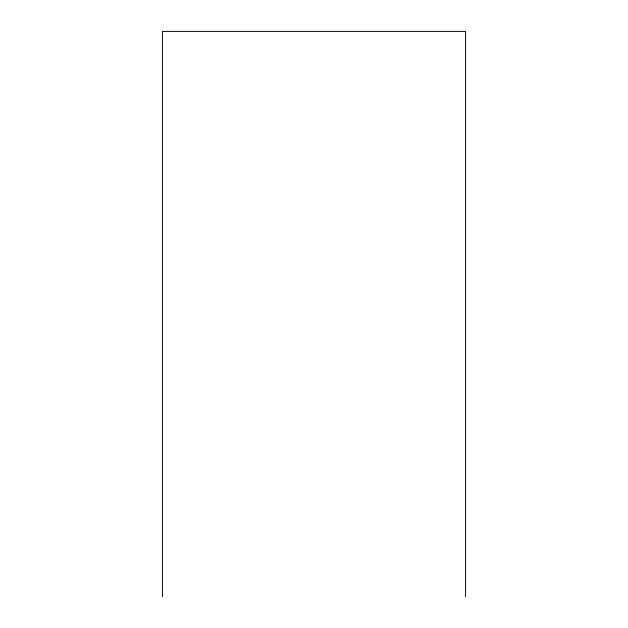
<?xml version="1.0" encoding="UTF-8"?>
<svg xmlns="http://www.w3.org/2000/svg" width="628" height="628" viewBox="0 0 628 628"><rect width="100%" height="100%" fill="white"/><g stroke="black" fill="none" stroke-linecap="round" stroke-linejoin="round"><path stroke-width="0.94" d="M465.568 596.6L465.568 31.4L162.432 31.4L162.432 596.6"/></g></svg>
